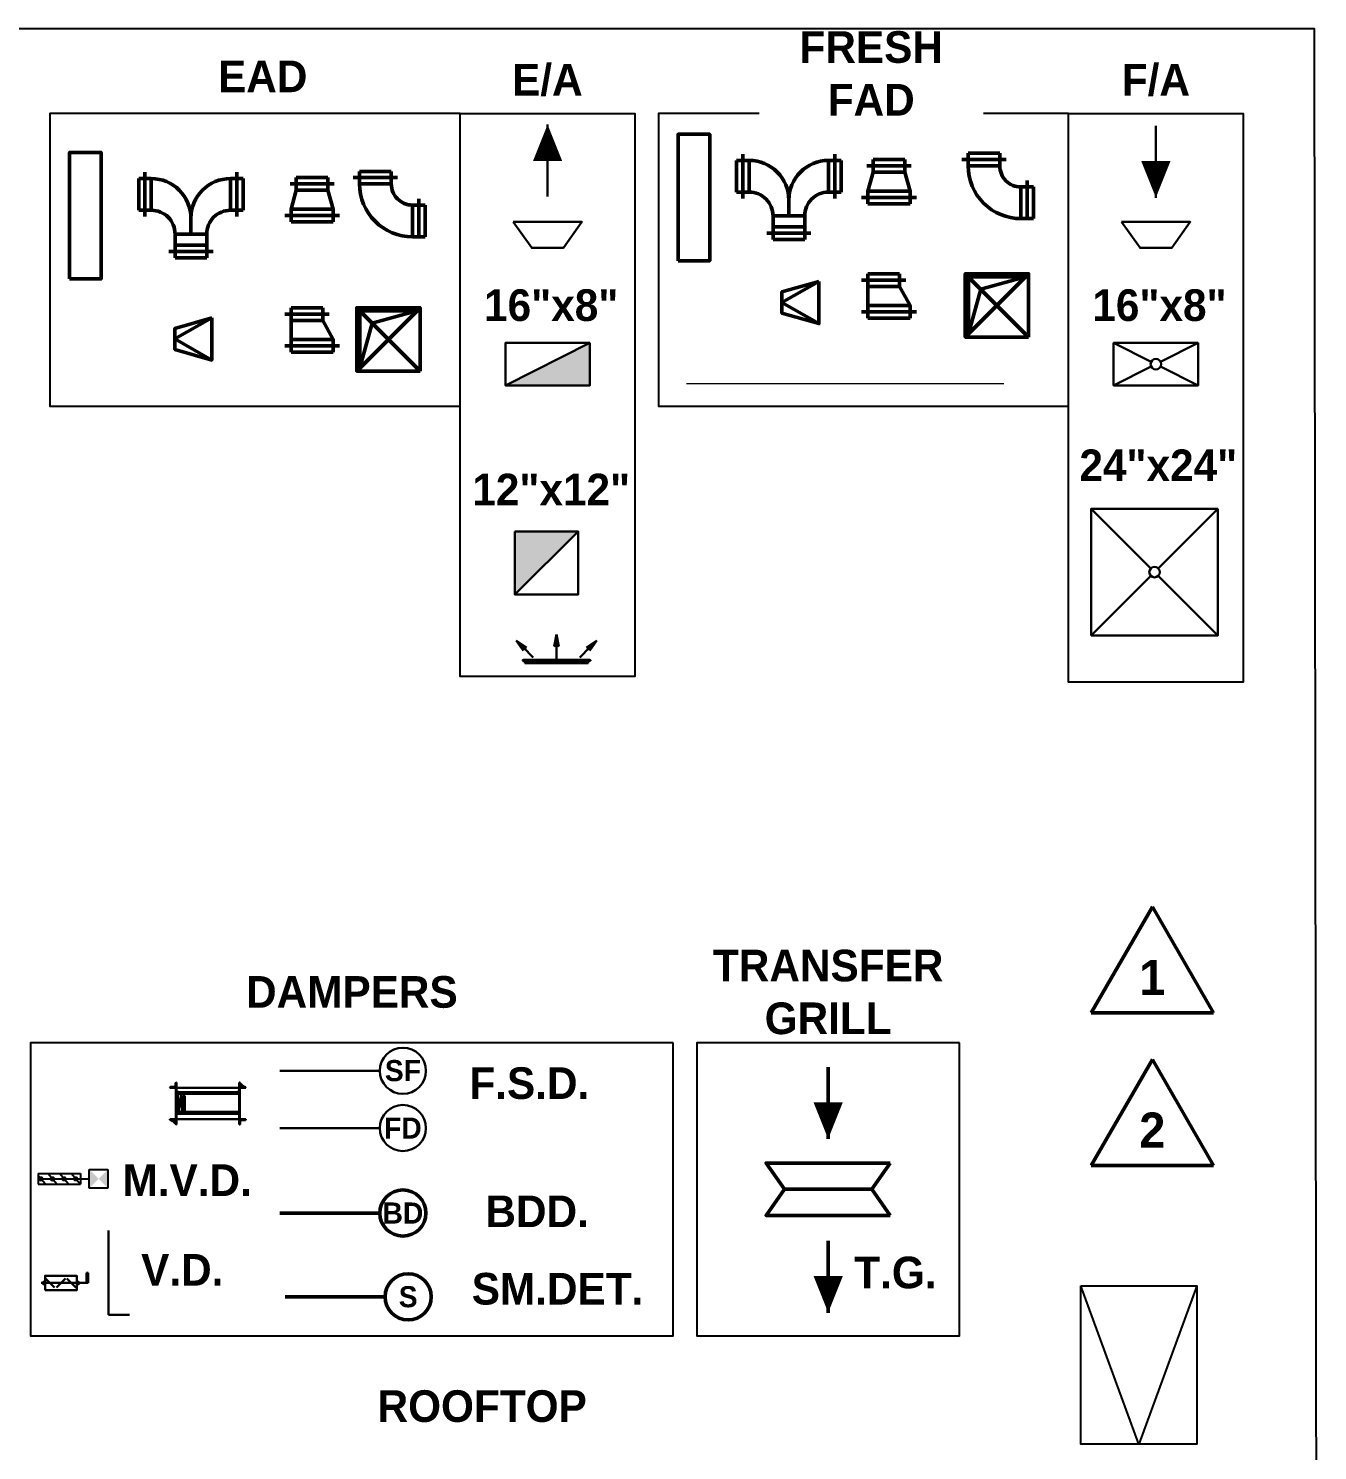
# Model space of a CAD drawing. Header units: inches. Extents: x 2025 to 34930, y -6955 to 4650.
# Drawn here: x 13810 to 14054.4, y 1605.5 to 1875.1 of the extents above; entities that cross this region are included whole.
import ezdxf
from ezdxf.enums import TextEntityAlignment as Align

# ---------------------------------------------------------------- set-up
doc = ezdxf.new("R2010")
doc.units = ezdxf.units.IN
doc.header["$MEASUREMENT"] = 0
doc.set_wipeout_variables(frame=1)
for name, color, linetype in [('AC-DAMPER', 2, 'Continuous'), ('AC.VD.', 41, 'Continuous'), ('M-HVAC-RETN-DUCT', 214, 'Continuous')]:
    doc.layers.add(name, color=color, linetype=linetype)
for name, color, linetype, lineweight in [('M-ACCESS HATCH', 92, 'Continuous', 25), ('M-FLEX. FRESH DUCT', 136, 'BATTING', 20), ('M-HVAC-AREA', 1, 'Continuous', 50), ('M-HVAC-BDD.', 42, 'Continuous', 50), ('M-HVAC-EDFF', 2, 'Continuous', 30), ('M-HVAC-EQPM', 21, 'Continuous', 50), ('M-HVAC-EXHS-DUCT', 3, 'Continuous', 50), ('M-HVAC-F.D.', 1, 'Continuous', 30), ('M-HVAC-FDFF', 126, 'Continuous', 30), ('M-HVAC-FRESH-DUCT', 136, 'Continuous', 50), ('M-HVAC-SMOKE-DETECTOR', 1, 'Continuous', 50), ('M-HVAC-TEXT', 7, 'Continuous', 25), ('M-HVAC-V.D.', 30, 'Continuous', 30), ('REV.01', 1, 'Continuous', 50), ('REV.02', 60, 'Continuous', 50)]:
    doc.layers.add(name, color=color, linetype=linetype, lineweight=lineweight)
doc.styles.add('Century Gothic_B', font='GOTHICB.TTF', dxfattribs={"height": 6.659722222222221})
doc.styles.add('ROMAND', font='sanss___.ttf', dxfattribs={"height": 0.3})
doc.styles.add('romans', font='romans.shx')
doc.linetypes.add('BATTING', pattern='A,0.0001,-0.1,[134,ltypeshp.shx,S=0.1,R=0,X=-0.1,Y=0],-0.2,[134,ltypeshp.shx,S=0.1,R=180,X=0.1,Y=0],-0.1', length=0.4001)

# ---------------------------------------------------------------- blocks, each defined once
blk = doc.blocks.new('V150')
at = {"layer": 'M-HVAC-V.D.'}
for p, q in [((0, 53.96489386614122), (-48.76979464443865, 53.96489386614122)), ((-48.76979464443865, 53.96489386614122), (-48.76979464443865, 45.80091034653015)), ((0, 45.80091034653015), (-48.76979464443865, 45.80091034653015)), ((0, -167.9034606648492), (0, 53.96489386614122)), ((21.64803040685365, -4.180786432611056), (-21.64803040682455, -47.47684724419378)), ((21.64803040685365, -96.59553181596857), (-21.64803040682455, -53.2994710043713)), ((21.64803040685365, -105.2243712379131), (-21.64803040682455, -148.5204320495104))]:
    blk.add_line(p, q, dxfattribs=at)
for points in [[(34.01659800001653, -150), (34.01659800001653, 0), (-34.01659800001653, 0), (-34.01659800001653, -150)], [(5.138506932009476, 6.338731135241687), (5.138506932009476, 9.926625983498523), (-5.138506932009476, 9.926625983498523), (-5.138506932009476, 6.338731135241687)], [(5.138506932009476, -156.3387311352417), (5.138506932009476, -159.9266259834985), (-5.138506932009476, -159.9266259834985), (-5.138506932009476, -156.3387311352417)]]:
    blk.add_lwpolyline(points, close=True, dxfattribs=at)
at = {"layer": 'M-HVAC-V.D.', "const_width": 5.170522895753889}
for points in [[(0, -28.68621107026411, -1), (0, -22.97142260654073, -1)], [(0, -72.09010717831552, 1), (0, -77.80489564203891, 1)], [(0, -129.7297958755807, -1), (0, -124.0150074118574, -1)]]:
    blk.add_lwpolyline(points, format="xyb", close=True, dxfattribs=at)
blk = doc.blocks.new('*U225')
at = {"layer": 'M-HVAC-V.D.', "rotation": 179.9999999999998}
blk.add_blockref('V150', (5.820770000000002e-11, -1.285810230269221e-25), dxfattribs=at)
blk = doc.blocks.new('*U215')
at = {"color": 8}
for p, q in [((-180.0000000000393, 75.00000000005814), (-180.0000000000485, -75.00000000002919)), ((-120.0000000000393, 75.00000000005814), (-120.0000000000485, -75.00000000002919)), ((-29.99999999999282, 100.0000000000001), (-30.00000000000718, -100.0000000000001)), ((30.00000000000718, 100.0000000000001), (29.99999999999282, -100.0000000000001))]:
    blk.add_line(p, q, dxfattribs=at)
for p, q in [((-150.0000000000393, 105.0000000000581), (-150.0000000000485, -105.0000000000292)), ((7.176481631177012e-12, 130.0000000000001), (-7.176481631177012e-12, -130.0000000000001))]:
    blk.add_line(p, q)
for points in [[(-180.0000000000393, 75.00000000005814), (-120.0000000000393, 75.00000000005814), (-29.99999999999282, 100.0000000000001), (30.00000000000718, 100.0000000000001)], [(29.99999999999282, -100.0000000000001), (-30.00000000000718, -100.0000000000001), (-120.0000000000485, -75.00000000002919), (-180.0000000000485, -75.00000000002919)]]:
    blk.add_lwpolyline(points)
blk = doc.blocks.new('*U216')
at = {"color": 8}
for p, q in [((-160.0000000003668, 130.0000000035122), (-160.0000000003658, 280.0000000035121)), ((-100.0000000003625, 280.0000000035121), (-100.0000000003627, 130.0000000035122)), ((5.684341886080801e-14, 30.00000000351014), (150, 30.00000000350998)), ((1.13686837721616e-13, -30.00000000351053), (150.0000000000001, -30.00000000351053))]:
    blk.add_line(p, q, dxfattribs=at)
for p, q in [((-100.0000000003625, 280.0000000035121), (-160.0000000003658, 280.0000000035121)), ((-100.0000000003627, 130.0000000035122), (-160.0000000003668, 130.0000000035122)), ((5.684341886080801e-14, 30.00000000351014), (8.526512829121202e-14, -30.00000000351053)), ((150, 30.00000000350998), (150.0000000000001, -30.00000000351053)), ((179.999999999711, -3.745242338482058e-09), (-30.00000000028899, -3.745242338482058e-09))]:
    blk.add_line(p, q)
blk.add_lwpolyline([(-130.0000000003624, 99.99999999610723), (-130.0000000003615, 130.0000000035121), (-130.0000000003625, 280.0000000035121), (-130.0000000003622, 259.9999999961215)])
for centre, radius, end in [((-99.99999999999851, 30.00000000351041), 250, 450.0000000000834), ((-99.99999999999993, 30.00000000351029), 99.99999999999993, 450.0000000002074)]:
    blk.add_arc(centre, radius, 359.9999999999999, end)
blk = doc.blocks.new('*U144')
at = {"color": 9}
blk.add_line((0, 389.9644442486567), (0, 162.9289207907178), dxfattribs=at)
blk.add_lwpolyline([(0, 389.9644442486567, 0, 92.41894429242151, 0), (0, 274.4407638831297, 92.41894429242151, 92.41894429242151, 0)], format="xyseb", dxfattribs=at)
blk.add_lwpolyline([(-108.5993692591637, 82.54551553726563), (108.5993692591637, 82.54551553725824), (49.99999999998548, -3.696074416782838e-12), (-49.99999999998548, 3.696074416782838e-12)], close=True)
blk = doc.blocks.new('*U213')
at = {"color": 8}
for p, q in [((-180.0000000000393, 75.00000000005814), (-180.0000000000485, -75.00000000002919)), ((-120.0000000000393, 75.00000000005814), (-120.0000000000485, -75.00000000002919)), ((-29.99999999999282, 100.0000000000001), (-30.00000000000718, -100.0000000000001)), ((30.00000000000718, 100.0000000000001), (29.99999999999282, -100.0000000000001))]:
    blk.add_line(p, q, dxfattribs=at)
for p, q in [((-150.0000000000393, 105.0000000000581), (-150.0000000000485, -105.0000000000292)), ((7.176481631177012e-12, 130.0000000000001), (-7.176481631177012e-12, -130.0000000000001))]:
    blk.add_line(p, q)
for points in [[(-180.0000000000393, 75.00000000005814), (-120.0000000000393, 75.00000000005814), (-29.99999999999282, 100.0000000000001), (30.00000000000718, 100.0000000000001)], [(29.99999999999282, -100.0000000000001), (-30.00000000000718, -100.0000000000001), (-120.0000000000485, -75.00000000002919), (-180.0000000000485, -75.00000000002919)]]:
    blk.add_lwpolyline(points)
blk = doc.blocks.new('*U211')
at = {"color": 8}
for p, q in [((-160.0000000003668, 130.0000000035122), (-160.0000000003658, 280.0000000035121)), ((-100.0000000003625, 280.0000000035121), (-100.0000000003627, 130.0000000035122)), ((5.684341886080801e-14, 30.00000000351014), (150, 30.00000000350998)), ((1.13686837721616e-13, -30.00000000351053), (150.0000000000001, -30.00000000351053))]:
    blk.add_line(p, q, dxfattribs=at)
for p, q in [((-100.0000000003625, 280.0000000035121), (-160.0000000003658, 280.0000000035121)), ((-100.0000000003627, 130.0000000035122), (-160.0000000003668, 130.0000000035122)), ((5.684341886080801e-14, 30.00000000351014), (8.526512829121202e-14, -30.00000000351053)), ((150, 30.00000000350998), (150.0000000000001, -30.00000000351053)), ((179.999999999711, -3.745242338482058e-09), (-30.00000000028899, -3.745242338482058e-09))]:
    blk.add_line(p, q)
blk.add_lwpolyline([(-130.0000000003624, 99.99999999610723), (-130.0000000003615, 130.0000000035121), (-130.0000000003625, 280.0000000035121), (-130.0000000003622, 259.9999999961215)])
for centre, radius, end in [((-99.99999999999851, 30.00000000351041), 250, 450.0000000000834), ((-99.99999999999993, 30.00000000351029), 99.99999999999993, 450.0000000002074)]:
    blk.add_arc(centre, radius, 359.9999999999999, end)
blk = doc.blocks.new('A$C6dc331f0')
h = blk.add_hatch(color=9)
h.dxf.hatch_style = 1
h.paths.add_polyline_path([(-8.010130435612155, -4.020108977030759), (8.010130435612155, -4.020108977030759), (8.010130435612155, 4.020108977030759)])
at = {"color": 9}
blk.add_line((8.010130435612155, 4.020108977030759), (-8.010130435612155, -4.020108977030759), dxfattribs=at)
blk.add_lwpolyline([(8.010130435612155, 4.020108977030759), (-8.010130435612155, 4.020108977030759), (-8.010130435612155, -4.020108977030759), (8.010130435612155, -4.020108977030759)], close=True)
blk = doc.blocks.new('*U188')
h = blk.add_hatch()
h.set_pattern_fill('ANSI31', color=9, scale=13.25940212150434, angle=89.99999999999999, style=0)
h.set_pattern_definition([(45, (176976.5303751569, -117134.8122880745), (1.171976644324375, -1.171976644324375), [])])
edge = h.paths.add_edge_path()
edge.add_arc((-119.6366609599037, 298.4293252964629), 4.162597851494695, 450, 540, ccw=False)
edge.add_line((-98.8897699597411, 297.9523543078315), (-123.7992588113822, 297.952354307817))
edge.add_line((-107.6919191441677, 302.5919231479267), (-119.6366609599037, 302.5919231479267))
edge.add_line((-123.7992588113822, 298.4293252964629), (-123.7992588113822, 297.952354307817))
edge.add_line((-98.88975245259384, 297.952354307817), (-98.88975245259384, 328.4680630145951))
edge.add_line((-103.529321292631, 324.3328822991092), (-103.529321292631, 306.7545209994053))
edge.add_arc((-107.6919191441677, 306.7545209994053), 4.162597851494695, 270, 360, ccw=False)
edge.add_arc((-99.36672344121067, 324.3328822991674), 4.162597851494695, 450, 540, ccw=False)
h = blk.add_hatch()
h.set_pattern_fill('ANSI31', color=256, scale=24.50980392156863, angle=-90.00000000000001, style=0)
h.set_pattern_definition([(45, (21145.51192709206, 103788.3358852484), (2.166381069811726, -2.166381069811724), [])])
h.paths.add_polyline_path([(1.14943517717154, 300.4033347000434), (1.149452684318803, 297.9523543078315), (-96.8897339778897, 297.9523543078315), (-96.88975245259384, 300.4033347000434)])
h = blk.add_hatch()
h.set_pattern_fill('ANSI31', color=9, scale=13.25940212150434, angle=89.99999999999999, style=0)
h.set_pattern_definition([(135, (-177025.4005337423, -117134.8119197069), (-1.171976644324375, -1.171976644324375), [])])
edge = h.paths.add_edge_path()
edge.add_arc((70.76650237445568, 298.4296936640454), 4.162597851494695, 0, 90)
edge.add_line((50.0196113742931, 297.952722675414), (74.92910022593415, 297.9527226753995))
edge.add_line((58.82176055871962, 302.5922915155091), (70.76650237445568, 302.5922915155091))
edge.add_line((74.92910022593415, 298.4296936640454), (74.92910022593415, 297.9527226753995))
edge.add_line((50.01959386714584, 297.9527226753995), (50.01959386714584, 328.4684313821776))
edge.add_line((54.65916270718292, 324.3332506666917), (54.65916270718292, 306.7548893669878))
edge.add_arc((58.82176055871962, 306.7548893669878), 4.162597851494695, 180, 270)
edge.add_arc((50.49656485576264, 324.3332506667499), 4.162597851494695, 0, 90)
h = blk.add_hatch()
h.set_pattern_fill('ANSI31', color=9, scale=13.25940212150434, angle=89.99999999999999, style=0)
h.set_pattern_definition([(315, (176976.5303751046, 117432.7642740146), (1.171976644324375, 1.171976644324375), [])])
edge = h.paths.add_edge_path()
edge.add_arc((-119.6366610121959, -0.4773393562575167), 4.162597851494695, -180, -90)
edge.add_line((-98.88977001203335, -0.0003683676261516209), (-123.7992588636744, -0.0003683676115997209))
edge.add_line((-107.6919191964599, -4.639937207721458), (-119.6366610121959, -4.639937207721458))
edge.add_line((-123.7992588636744, -0.4773393562575167), (-123.7992588636744, -0.0003683676115996959))
edge.add_line((-98.88975250488608, -0.0003683676115997209), (-98.88975250488608, -30.51607707438984))
edge.add_line((-103.5293213449232, -26.38089635890378), (-103.5293213449232, -8.802535059199954))
edge.add_arc((-107.6919191964599, -8.802535059199952), 4.162597851494695, 0, 90)
edge.add_arc((-99.36672349350292, -26.38089635896199), 4.162597851494695, -180, -90)
h = blk.add_hatch()
h.set_pattern_fill('ANSI31', color=256, scale=24.50980392156863, angle=-90.00000000000001, style=0)
h.set_pattern_definition([(315, (21145.51192703977, -103490.3838993081), (2.166381069811726, 2.166381069811724), [])])
h.paths.add_polyline_path([(1.149435124879297, -2.451348759808978), (1.149452632026559, -0.0003683675970478209), (-96.88973403018196, -0.0003683675970478209), (-96.88975250488608, -2.451348759808978)])
h = blk.add_hatch()
h.set_pattern_fill('ANSI31', color=9, scale=13.25940212150434, angle=89.99999999999999, style=0)
h.set_pattern_definition([(225, (-177025.4005337946, 117432.7646423822), (-1.171976644324375, 1.171976644324375), [])])
edge = h.paths.add_edge_path()
edge.add_arc((70.76650232216343, -0.4769709886750208), 4.162597851494695, 270, 360, ccw=False)
edge.add_line((50.01961132200086, -4.36557e-11), (74.92910017364191, -2.91038e-11))
edge.add_line((58.82176050642738, -4.639568840138962), (70.76650232216343, -4.639568840138962))
edge.add_line((74.92910017364191, -0.4769709886750208), (74.92910017364191, -2.910377494558247e-11))
edge.add_line((50.01959381485359, -2.91038e-11), (50.01959381485359, -30.51570870680734))
edge.add_line((54.65916265489068, -26.38052799132129), (54.65916265489068, -8.802166691617458))
edge.add_arc((58.82176050642738, -8.802166691617456), 4.162597851494695, 90, 180, ccw=False)
edge.add_arc((50.49656480347039, -26.3805279913795), 4.162597851494695, 270, 360, ccw=False)
at = {"color": 9}
for p, q in [((-123.7992588113822, 298.4293252964629), (-123.7992588113822, 297.952354307817)), ((-98.88975245259384, 297.952354307817), (-123.7992588113822, 297.952354307817)), ((-107.6919191441677, 302.5919231479267), (-119.6366609599037, 302.5919231479267)), ((-103.529321292631, 324.3328822991092), (-103.529321292631, 306.7545209994053)), ((-98.88975245259384, 328.4954801506312), (-99.36672344112334, 328.4954801506312)), ((-98.88975245259384, 297.952354307817), (-98.88975245259384, 328.4680630145951)), ((-98.88975245259384, 300.4033347000434), (-98.88973397788973, 297.952354307817)), ((-98.88975245259384, 297.9523543078752), (-98.88975245259384, 300.4033347000726)), ((-70.47507064025298, 291.0270769528354), (15.07221920336444, 297.9527226753995)), ((15.07221920336444, 287.402083811277), (-70.47507064025298, 291.0270769528354)), ((15.07221920336444, 287.402083811277), (-70.47507064025298, 275.9941528412376)), ((15.07221920336444, 272.3691596996792), (-70.47507064025298, 275.9941528412376)), ((15.07221920336444, 272.3691596996792), (-66.1582633654299, 262.3813072537808)), ((50.01959386714584, 328.4958485182137), (50.49656485570442, 328.4958485182137)), ((50.01959386714584, 297.9527226753995), (50.01959386714584, 328.4684313821776)), ((50.01959386714584, 300.4037030676259), (50.0196113742931, 297.9527226753995)), ((50.0196113742931, 297.952722675414), (74.92910022593415, 297.9527226753995)), ((54.65916270718292, 324.3332506666917), (54.65916270718292, 306.7548893669878)), ((58.82176055871962, 302.5922915155091), (70.76650237445568, 302.5922915155091)), ((74.92910022593415, 298.4296936640454), (74.92910022593415, 297.9527226753995)), ((-70.47507064025298, 265.909693873756), (-66.1582633654299, 265.909693873756)), ((-70.47507064025298, 258.8529206338056), (-66.1582633654299, 258.8529206338056)), ((-66.1582633654299, 265.909693873756), (-66.1582633654299, 258.8529206338056)), ((-61.06240087745859, 262.3813072537808), (-66.1582633654299, 262.3813072537808)), ((15.07221920336444, 265.910062241324), (-61.06240087745859, 265.909693873756)), ((-61.06240087745859, 265.909693873756), (-61.06240087742948, 258.8529206338056)), ((15.07221920336444, 258.8532890013881), (-61.06240087742948, 258.8529206338056)), ((-123.7992588636744, -0.4773393562575167), (-123.7992588636744, -0.0003683676115997209)), ((-98.88975250488608, -0.0003683676115997209), (-123.7992588636744, -0.0003683676115997209)), ((-107.6919191964599, -4.639937207721458), (-119.6366610121959, -4.639937207721458)), ((-103.5293213449232, -26.38089635890378), (-103.5293213449232, -8.802535059199952)), ((-98.88975250488608, -30.54349421042594), (-99.36672349341558, -30.54349421042594)), ((-98.88975250488608, -2.451348759823531), (-98.88973403018198, -0.0003683676115997209)), ((-98.88975250488608, -0.0003683676698074209), (-98.88975250488608, -2.451348759852634)), ((-98.88975250488608, -0.0003683676115997209), (-98.88975250488608, -30.51607707438984)), ((50.01959381485359, -2.450980392241035), (50.01961132200086, -2.91038e-11)), ((50.01959381485359, -2.91038e-11), (50.01959381485359, -30.51570870680734)), ((50.01959381485359, -30.54312584284344), (50.49656480341218, -30.54312584284344)), ((50.01961132200086, -4.36557e-11), (74.92910017364191, -2.91038e-11)), ((54.65916265489068, -26.38052799132129), (54.65916265489068, -8.802166691617456)), ((58.82176050642738, -4.639568840138962), (70.76650232216343, -4.639568840138962)), ((74.92910017364191, -0.4769709886750208), (74.92910017364191, -2.91038e-11))]:
    blk.add_line(p, q, dxfattribs=at)
for p, q in [((-123.7992588114113, 297.9523543079188), (50.01961137551545, 297.952544749001)), ((-98.88975245259384, 300.4033347000289), (50.01959386714584, 300.4037030676259)), ((-98.88975250488608, -0.0003683676115997209), (-98.88975245259384, 297.952354307817)), ((-84.9858118371168, 297.9523543079042), (-84.9858118371168, 293.2689807338241)), ((-79.04915355476, 293.2689807338241), (-84.9858118371168, 293.2689807338241)), ((-79.04915360705223, -0.0003683676115997209), (-79.04915355476, 297.952354307817)), ((-79.04915355476, 280.4150127803799), (-70.47507064025298, 280.4150127803799)), ((-70.47507069254523, -0.0003683676115997209), (-70.47507064025298, 297.952354307817)), ((15.07221915101399, -2.91038e-11), (15.07221920336444, 297.9527226753995)), ((15.07221920330623, 280.4153811479624), (23.64630211792968, 280.4153811479624)), ((23.64630206563743, -2.91038e-11), (23.64630211792968, 297.9527226753995)), ((23.64630211792968, 293.2693491014066), (29.58296040031558, 293.2693491014066)), ((29.58296040031558, 297.9527226754867), (29.58296040031558, 293.2693491014066)), ((50.01959381485359, -2.91038e-11), (50.01959386714584, 297.9527226753995)), ((-79.04915355476, 237.6641797436235), (-70.47507064025298, 237.6641797436235)), ((15.07221920330623, 237.664548111206), (23.64630211792968, 237.664548111206)), ((50.01959381488267, 0), (-98.88975250488608, -0.0003683675824959209)), ((-84.98581188940904, -0.0003683676989112209), (-84.98581188940904, 4.68300520639582)), ((-79.04915360705223, 4.68300520639582), (-84.98581188940904, 4.68300520639582)), ((-79.04915360705223, 60.28780619658188), (-70.47507069254523, 60.28780619658188)), ((-79.04915360705223, 17.53697315984004), (-70.47507069254523, 17.53697315984004)), ((15.07221915101399, 60.28817456416437), (23.64630206563743, 60.28817456416437)), ((15.07221915101399, 17.53734152742254), (23.64630206563743, 17.53734152742254)), ((23.64630206563743, 4.683373573978316), (29.58296034802334, 4.683373573978316)), ((29.58296034802334, -1.164153e-10), (29.58296034802334, 4.683373573978316)), ((-98.88975250488608, -2.451348759794426), (50.01959381485359, -2.450980392241035))]:
    blk.add_line(p, q)
for centre, start, end in [((-119.6366609599037, 298.4293252964629), 90, 180), ((-107.6919191441094, 306.7545209994053), 270, 0), ((-99.36672344112334, 324.3328822991674), 90, 180), ((50.49656485576264, 324.3332506667499), 0, 90), ((58.82176055871962, 306.7548893669878), 180, 270), ((70.76650237445568, 298.4296936640454), 0, 90), ((-119.6366610121959, -0.4773393562575167), 180, 270), ((-107.6919191964017, -8.802535059199952), 0, 90), ((-99.36672349341558, -26.38089635896199), 180, 270), ((50.49656480347039, -26.3805279913795), 270, 0), ((58.82176050642738, -8.802166691617456), 90, 180), ((70.76650232216343, -0.4769709886750208), 270, 0)]:
    blk.add_arc(centre, 4.162597851494695, start, end, dxfattribs=at)
blk = doc.blocks.new('*U204')
at = {"color": 8}
for p, q in [((3.007016857736744e-11, 150.0000000000018), (299.9999999999699, -149.9999999999981)), ((300.0000000000296, 150.0000000000055), (-3.001332515850663e-11, -150.0000000000019))]:
    blk.add_line(p, q, dxfattribs=at)
blk.add_lwpolyline([(299.9999999999699, -149.9999999999981), (-3.001332515850663e-11, -150.0000000000019), (3.007016857736744e-11, 150.0000000000018), (300.0000000000296, 150.0000000000055)], close=True)
blk.add_lwpolyline([(73.33630944791504, 76.66369055210582), (14.99999999996999, -135.0000000000019), (15.00000000003007, 135.0000000000018), (285.0000000000296, 135.0000000000055)], close=True, dxfattribs=at)
blk = doc.blocks.new('*U205')
at = {"color": 8}
for p, q in [((3.007016857736744e-11, 150.0000000000018), (299.9999999999699, -149.9999999999981)), ((300.0000000000296, 150.0000000000055), (-3.001332515850663e-11, -150.0000000000019))]:
    blk.add_line(p, q, dxfattribs=at)
blk.add_lwpolyline([(299.9999999999699, -149.9999999999981), (-3.001332515850663e-11, -150.0000000000019), (3.007016857736744e-11, 150.0000000000018), (300.0000000000296, 150.0000000000055)], close=True)
blk.add_lwpolyline([(73.33630944791504, 76.66369055210582), (14.99999999996999, -135.0000000000019), (15.00000000003007, 135.0000000000018), (285.0000000000296, 135.0000000000055)], close=True, dxfattribs=at)
blk = doc.blocks.new('*U202')
for p, q in [((-150.0000000000465, 80.00000000002902), (-150.0000000000501, -129.9999999999913)), ((7.176481631177012e-12, 130.0000000000001), (-7.176481631177012e-12, -130.0000000000001))]:
    blk.add_line(p, q)
at = {"color": 8}
for p, q in [((-29.99999999999282, 100.0000000000001), (-30.00000000000718, -100.0000000000001)), ((30.00000000000718, 100.0000000000001), (29.99999999999282, -100.0000000000001)), ((-180.0000000000466, 50.00000000002903), (-180.00000000005, -99.99999999999129)), ((-120.0000000000465, 50.00000000002903), (-120.00000000005, -99.99999999999129))]:
    blk.add_line(p, q, dxfattribs=at)
for points in [[(-180.0000000000466, 50.00000000002903), (-120.0000000000465, 50.00000000002903), (-29.99999999999282, 100.0000000000001), (30.00000000000718, 100.0000000000001)], [(29.99999999999282, -100.0000000000001), (-30.00000000000718, -100.0000000000001), (-120.00000000005, -99.99999999999129), (-180.00000000005, -99.99999999999129)]]:
    blk.add_lwpolyline(points)
blk = doc.blocks.new('*U206')
at = {"color": 9}
blk.add_line((0, 158.9170835176027), (0, 385.9526069755416), dxfattribs=at)
blk.add_lwpolyline([(0, 158.9170835176027, 0, 92.41894429242151, 0), (0, 274.4407638831297, 92.41894429242151, 92.41894429242151, 0)], format="xyseb", dxfattribs=at)
blk.add_lwpolyline([(-108.5993692591856, 82.54551553725761), (108.5993692591856, 82.54551553726625), (50.0000000000073, 4.310693059648721e-12), (-50.0000000000073, -4.310693059648721e-12)], close=True)
blk = doc.blocks.new('*U192')
for p, q in [((195, 217.5), (405, 217.5)), ((29.99999999999818, 105), (29.99999999999818, -105)), ((112.5, 0), (187.5, 0)), ((112.5, 0), (187.5, 0)), ((195, -217.5), (405, -217.5))]:
    blk.add_line(p, q)
at = {"color": 8}
for p, q in [((225, 247.5), (375, 247.5)), ((225, 187.5), (375, 187.5)), ((-9.094947017729282e-13, 75), (-9.094947017729282e-13, -75)), ((59.99999999999864, 75), (59.99999999999864, -75)), ((112.5, 75), (112.5, 0)), ((112.5, -75), (112.5, 0)), ((225, -187.5), (375, -187.5)), ((225, -247.5), (375, -247.5))]:
    blk.add_line(p, q, dxfattribs=at)
for points in [[(225, 187.5), (225, 247.5)], [(375, 247.5), (375, 187.5)], [(-9.094947017729282e-13, 75), (112.5, 75)], [(112.5, -75), (112.5, -75), (-9.094947017729282e-13, -75)], [(225, -187.5), (225, -247.5)], [(375, -247.5), (375, -187.5)]]:
    blk.add_lwpolyline(points)
for centre, radius, start, end in [((112.5, 187.5), 112.5, 270, 360), ((187.5, 187.5), 187.5, 270, 360), ((187.5, -187.5), 187.5, 0, 90), ((112.5, -187.5), 112.5, 0, 90)]:
    blk.add_arc(centre, radius, start, end)
blk = doc.blocks.new('*U191')
for p, q in [((195, 217.5), (405, 217.5)), ((29.99999999999818, 105), (29.99999999999818, -105)), ((112.5, 0), (187.5, 0)), ((112.5, 0), (187.5, 0)), ((195, -217.5), (405, -217.5))]:
    blk.add_line(p, q)
at = {"color": 8}
for p, q in [((225, 247.5), (375, 247.5)), ((225, 187.5), (375, 187.5)), ((-9.094947017729282e-13, 75), (-9.094947017729282e-13, -75)), ((59.99999999999864, 75), (59.99999999999864, -75)), ((112.5, 75), (112.5, 0)), ((112.5, -75), (112.5, 0)), ((225, -187.5), (375, -187.5)), ((225, -247.5), (375, -247.5))]:
    blk.add_line(p, q, dxfattribs=at)
for points in [[(225, 187.5), (225, 247.5)], [(375, 247.5), (375, 187.5)], [(-9.094947017729282e-13, 75), (112.5, 75)], [(112.5, -75), (112.5, -75), (-9.094947017729282e-13, -75)], [(225, -187.5), (225, -247.5)], [(375, -247.5), (375, -187.5)]]:
    blk.add_lwpolyline(points)
for centre, radius, start, end in [((112.5, 187.5), 112.5, 270, 360), ((187.5, 187.5), 187.5, 270, 360), ((187.5, -187.5), 187.5, 0, 90), ((112.5, -187.5), 112.5, 0, 90)]:
    blk.add_arc(centre, radius, start, end)
blk = doc.blocks.new('*U195')
at = {"color": 9}
blk.add_line((0, 158.9170835176027), (0, 385.9526069755416), dxfattribs=at)
blk.add_lwpolyline([(0, 158.9170835176027, 0, 92.41894429242151, 0), (0, 274.4407638831297, 92.41894429242151, 92.41894429242151, 0)], format="xyseb", dxfattribs=at)
blk.add_lwpolyline([(-196.0993692591783, 82.54551553726259), (196.0993692591783, 82.54551553726128), (137.5, -6.626244823582849e-13), (-137.5, 6.626244823582849e-13)], close=True)
blk = doc.blocks.new('*U196')
at = {"color": 9}
blk.add_line((0, 389.9644442486567), (0, 162.9289207907178), dxfattribs=at)
blk.add_lwpolyline([(0, 389.9644442486567, 0, 92.41894429242151, 0), (0, 274.4407638831297, 92.41894429242151, 92.41894429242151, 0)], format="xyseb", dxfattribs=at)
blk.add_lwpolyline([(-196.0993692591783, 82.54551553726259), (196.0993692591783, 82.54551553726128), (137.5, -6.626244823582849e-13), (-137.5, 6.626244823582849e-13)], close=True)
blk = doc.blocks.new('A$C728b1ba2')
at = {"color": 9}
for p, q in [((-8.010130435612155, 4.020108977030759), (-0.8937547616169468, 0.4485559341794669)), ((8.010130435612155, 4.020108977030759), (0.8937547616169468, 0.4485559341787848)), ((-0.8937547616169468, -0.4485559341787848), (-8.010130435612155, -4.020108977030759)), ((0.8937547616169468, -0.4485559341787848), (8.010130435612155, -4.020108977030759))]:
    blk.add_line(p, q, dxfattribs=at)
blk.add_lwpolyline([(-8.010130435612155, 4.020108977030759), (8.010130435612155, 4.020108977030759), (8.010130435612155, -4.020108977030759), (-8.010130435612155, -4.020108977030759)], close=True)
blk.add_circle((0, 0), 1, dxfattribs=at)
blk = doc.blocks.new('*U199')
blk.add_lwpolyline([(-8.185452315956354e-12, 74.99999999997499), (-600.0000000000146, 74.99999999991269), (-600.0000000000018, -75.00000000003865), (7.275957614183426e-12, -74.99999999997681)], close=True)
blk = doc.blocks.new('*U194')
blk.add_lwpolyline([(-8.185452315956354e-12, 74.99999999997499), (-600.0000000000073, 74.99999999994179), (-599.9999999999945, -75.00000000000955), (7.275957614183426e-12, -74.99999999997681)], close=True)
blk = doc.blocks.new('ESD')
at = {"layer": 'M-HVAC-EQPM', "true_color": 0xc7c8ca, "transparency": 33554687}
h = blk.add_hatch(color=9, dxfattribs=at)
h.paths.add_polyline_path([(6, -6), (6, 6), (-6, -6)], flags=17)
h.paths.add_polyline_path([(6, 6), (-6, 6), (-6, -6), (6, -6)], flags=17)
at = {"layer": 'M-HVAC-EDFF', "color": 252, "true_color": 0x939598}
blk.add_line((6, 6), (-6, -6), dxfattribs=at)
at = {"layer": 'M-HVAC-EDFF'}
blk.add_lwpolyline([(-6, 6), (6, 6), (6, -6), (-6, -6)], close=True, dxfattribs=at)
blk = doc.blocks.new('A$Caf27100e')
at = {"color": 9}
for p, q in [((-12, 12), (-0.7071067811866669, 0.7071067811864395)), ((12, 12), (0.7071067811866669, 0.7071067811864395)), ((-0.7071067811866669, -0.7071067811864395), (-12, -12)), ((0.7071067811866669, -0.7071067811864395), (12, -12))]:
    blk.add_line(p, q, dxfattribs=at)
blk.add_lwpolyline([(12, 12), (-12, 12), (-12, -12), (12, -12)], close=True)
blk.add_circle((0, 0), 1, dxfattribs=at)
blk = doc.blocks.new('ACCESS HATCH')
for p, q in [((0, -30), (-11, 0)), ((11, 0), (0, -30))]:
    blk.add_line(p, q)
blk.add_lwpolyline([(-11, 0), (11, 0), (11, -30), (-11, -30)], close=True)
blk = doc.blocks.new('A$C85107bbd')
blk.add_wipeout([(0, 4), (7, 2), (7, -2), (0, -4)])
at = {"color": 8}
blk.add_lwpolyline([(0, -4), (7, 0), (0, 4)], dxfattribs=at)
blk.add_lwpolyline([(0, 4), (7, 2), (7, -2), (0, -4), (0, 4)])
blk = doc.blocks.new('A$Cbff92dc9')
for points in [[(9.094947017729282e-13, 0.295666535738988), (-0.02356962147666763, 0.1724000136010488), (9.094947017729282e-13, 0.1966883038572576), (0.02356962147848662, 0.1724000136009636)], [(-0.4127503043745264, 0.2337046786400663), (-0.3089214715006392, 0.1632083241198501), (-0.342762125421018, 0.1637164996866289), (-0.3422539498541255, 0.1298758457661933)], [(0.4127503043762317, 0.2337046786400663), (0.3089214715023445, 0.1632083241198501), (0.342762125422837, 0.1637164996866289), (0.3422539498560582, 0.1298758457661933)]]:
    blk.add_hatch(color=7).paths.add_polyline_path(points)
at = {"color": 7}
for p, q in [((9.094947017729282e-13, 0.2956665357389312), (-0.02356962147666763, 0.1724000136010204)), ((9.094947017729282e-13, 0.2956665357389312), (0.02356962147848662, 0.1724000136010204)), ((-0.412750304374299, 0.2337046786400379), (-0.3089214715006392, 0.1632083241198217)), ((-0.4127503043744127, 0.2337046786400094), (-0.3422539498541255, 0.1298758457662359)), ((-0.342762125421018, 0.1637164996866858), (-0.2392596064642021, 0.0602139807298272)), ((-0.3427621254211317, 0.1637164996866858), (-0.3089214715006392, 0.1632083241198217)), ((-0.342762125421018, 0.1637164996867), (-0.3422539498541255, 0.1298758457662359)), ((9.094947017729282e-13, 0.1966883038573286), (-0.02356962147666763, 0.1724000136010204)), ((9.094947017729282e-13, 0.1966883038573144), (9.094947017729282e-13, 0.05031363780875608)), ((9.094947017729282e-13, 0.1966883038573286), (0.02356962147848662, 0.1724000136010204)), ((0.342762125422837, 0.1637164996866858), (0.2392596064661348, 0.0602139807298272)), ((0.4127503043762317, 0.2337046786400379), (0.3089214715023445, 0.1632083241198217)), ((0.342762125422837, 0.1637164996866858), (0.3089214715023445, 0.1632083241198217)), ((0.4127503043762317, 0.2337046786400094), (0.3422539498560582, 0.1298758457662359)), ((0.342762125422837, 0.1637164996867), (0.3422539498560582, 0.1298758457662359))]:
    blk.add_line(p, q, dxfattribs=at)
for p, q in [((0.3500000000019554, 0.02500000005878178), (-0.3500000000001364, 0.02499999994117275)), ((-0.3500000000001364, 0.0249999999411159), (-0.3500000000001364, 0.02499999993827373)), ((0.3400000000000318, 0.03500000005715265), (-0.3400000000019645, 0.03499999993833569)), ((-0.3250000000008413, -5.431388672150206e-11), (-0.3250000000000455, 0.02499999994566338)), ((0.3250000000010687, 5.431388672150206e-11), (-0.325000000000955, -5.431388672150206e-11)), ((0.3250000000010687, 5.431388672150206e-11), (0.3250000000019782, 0.02500000005429115)), ((0.3500000000018417, 0.02500000005883862), (0.3500000000018417, 0.02500000005711911))]:
    blk.add_line(p, q)
for centre, start, end in [((-0.3400000000001455, 0.02499999993833057), 90.00000000974062, 180.0000000004059), ((0.3400000000018508, 0.02500000005716174), 359.9999999995941, 90.00000000974062)]:
    blk.add_arc(centre, 0.01, start, end)
blk = doc.blocks.new('A$Cb84f3fab')
blk.add_lwpolyline([(0, 0), (18.95707573450636, 0)])
blk.add_circle((23.3303171073203, 0), 4.373241372811945)
at = {"insert": (23.3303171073203, 0), "char_height": 4.000256901480324, "width": 6.184697260963731, "attachment_point": 5, "style": 'Century Gothic_B'}
blk.add_mtext('BD', dxfattribs=at)
blk = doc.blocks.new('A$Cf200aaaf')
blk.add_lwpolyline([(0, 0), (18.95707573450636, 0)])
blk.add_circle((23.3303171073203, 0), 4.373241372811945)
at = {"insert": (23.3303171073203, 0), "char_height": 4.000256901480324, "width": 6.184697260963731, "attachment_point": 5, "style": 'Century Gothic_B'}
blk.add_mtext('SF', dxfattribs=at)
blk = doc.blocks.new('A$C6ae67c83')
blk.add_lwpolyline([(0, 0), (18.95707573450636, 0)])
blk.add_circle((23.3303171073203, 0), 4.373241372811945)
at = {"insert": (23.3303171073203, 0), "char_height": 4.000256901480324, "width": 6.184697260963731, "attachment_point": 5, "style": 'Century Gothic_B'}
blk.add_mtext('FD', dxfattribs=at)
blk = doc.blocks.new('A$C5430a1a5')
blk.add_lwpolyline([(0, 0), (18.95707573450636, 0)])
blk.add_circle((23.3303171073203, 0), 4.373241372811945)
at = {"insert": (23.3303171073203, 0), "char_height": 4.000256901480324, "width": 6.184697260963731, "attachment_point": 5, "style": 'Century Gothic_B'}
blk.add_mtext('S', dxfattribs=at)
blk = doc.blocks.new('A$C810ccc42')
for p, q in [((8, 0), (8, 4)), ((-8, 0), (8, 0))]:
    blk.add_line(p, q)
blk = doc.blocks.new('DELTA')
at = {"lineweight": 50}
for p, q in [((13394.16643129935, -1881.677865421476), (13382.58215149684, -1901.742426608518)), ((13394.16643129935, -1881.677865421476), (13405.75071110186, -1901.742426608518)), ((13405.75071110186, -1901.742426608518), (13382.58215149684, -1901.742426608518))]:
    blk.add_line(p, q, dxfattribs=at)
at = {"style": 'Century Gothic_B'}
blk.add_attdef('#', text='', height=6.65625, dxfattribs=at).set_placement((13394.14990106512, -1895.044695810986), align=Align.MIDDLE_CENTER)
blk = doc.blocks.new('MD-200')
at = {"layer": 'AC-DAMPER'}
for p, q in [((-200.0000000298023, -25), (-200, 25)), ((-200, 25), (0, 25)), ((-166.4839764535427, 25), (-200, -13.69205141067505)), ((-200, 0), (41.59215968847274, 0)), ((-111.5296712517738, 25), (-154.840922832489, -25)), ((-56.57536605000496, 25), (-99.8866176009178, -25)), ((-1.621060818433761, 25), (-44.93231236934661, -25)), ((0, -25), (0, 25)), ((129.0921597480774, 43.75), (41.59215977787972, 43.75000011920929)), ((41.59215977787972, 43.75000011920929), (41.59215965867042, -43.7499998807907)), ((129.0921596884727, -43.75), (129.0921597480774, 43.75)), ((-200.0000000298023, -25), (0, -25)), ((41.59215965867042, -43.7499998807907), (129.0921596884727, -43.75))]:
    blk.add_line(p, q, dxfattribs=at)
at = {"layer": 'AC-DAMPER', "const_width": 12.5}
for points in [[(-188.139602214098, 6.25, -1), (-188.139602214098, -6.25, -1)], [(-133.1852970123291, 6.25, -1), (-133.1852970123291, -6.25, -1)], [(-78.23099181056021, 6.25, -1), (-78.23099181056021, -6.25, -1)], [(-23.27668660879135, 6.25, -1), (-23.27668660879135, -6.25, -1)]]:
    blk.add_lwpolyline(points, format="xyb", close=True, dxfattribs=at)
at = {"layer": 'AC-DAMPER'}
blk.add_solid([(41.59215965867042, -43.75), (41.59215974807739, 43.75), (129.0921597480774, 43.75), (129.0921596288681, -43.75)], dxfattribs=at)
at = {"layer": 'AC-DAMPER', "text_generation_flag": 4, "width": 0.9999999977713484}
for style, p in [('romans', (41.59215974807739, 43.75)), ('romans', (41.59215968847274, 0.4812610149383545)), ('ROMAND', (41.59215965867042, -43.75))]:
    blk.add_text('a', height=0.0050000000112817, rotation=90.00000302818519, dxfattribs=dict(at, style=style)).set_placement(p)
blk = doc.blocks.new('*U368')
at = {"layer": 'AC.VD.', "rotation": 270}
blk.add_blockref('MD-200', (-1.386506482958794e-07, 0), dxfattribs=at)

msp = doc.modelspace()

# ---------------------------------------------------------------- linework, layer by layer
at = {"color": 2}
msp.add_lwpolyline([(13357.9287929445, 1875.105807135526), (14053.73377050398, 1875.105807135526), (14054.38291823071, 1389.627492207419), (13358.57794067122, 1386.799065082672)], close=True, dxfattribs=at)
at = {"layer": 'M-FLEX. FRESH DUCT', "ltscale": 0.1}
msp.add_line((13934.73080467171, 1807.7965139798), (13994.90547389408, 1807.7965139798), dxfattribs=at)
at = {"layer": 'M-HVAC-TEXT'}
for points in [[(13891.80930467322, 1859.006412078481), (13814.07620237552, 1859.006412078481), (13814.07620237552, 1803.479378926193), (13891.80930467322, 1803.479378926193)], [(14007.16996329385, 1859.006412078477), (13929.43686099615, 1859.006412078477), (13929.43686099615, 1803.479378926193), (14007.16996329385, 1803.479378926193)], [(13932.2056679802, 1682.798630143101), (13810.41199603573, 1682.798630143101), (13810.41199603573, 1627.271596990817), (13932.20566798022, 1627.271596990817)], [(13986.50340535209, 1682.798630143101), (13936.70973340761, 1682.798630143101), (13936.70973340762, 1627.271596990817), (13986.50340535209, 1627.271596990817)]]:
    msp.add_lwpolyline(points, close=True, dxfattribs=at)

# ---------------------------------------------------------------- block references
at = {"layer": 'M-ACCESS HATCH'}
msp.add_blockref('ACCESS HATCH', (14020.49136625452, 1636.717689046327), dxfattribs=at)
at = {"layer": 'M-HVAC-AREA', "xscale": -0.06, "yscale": 0.06, "zscale": 0.06}
msp.add_blockref('*U195', (13961.60656937986, 1655.035113566959), dxfattribs=at)
at = {"layer": 'M-HVAC-AREA', "xscale": 0.06, "yscale": 0.06, "zscale": 0.06, "rotation": 180}
msp.add_blockref('*U196', (13961.60656937986, 1655.035113566959), dxfattribs=at)
at = {"layer": 'M-HVAC-BDD.'}
msp.add_blockref('A$Cb84f3fab', (13857.6513983848, 1650.528865976823), dxfattribs=at)
at = {"layer": 'M-HVAC-EDFF'}
for name, p, xscale, yscale, zscale in [('*U144', (13908.41596145973, 1833.48730572527), 0.06, 0.06, 0.06), ('A$Cbff92dc9', (13910.10247725395, 1754.759757674567), 18.46153846149713, 18.46153846149713, 18.46153846149713)]:
    msp.add_blockref(name, p, dxfattribs=dict(at, xscale=xscale, yscale=yscale, zscale=zscale))
for name, p in [('A$C6dc331f0', (13908.41596145973, 1811.453469755474)), ('ESD', (13908.2087386505, 1773.76088360398))]:
    msp.add_blockref(name, p, dxfattribs=at)
at = {"layer": 'M-HVAC-EXHS-DUCT'}
for name, p, xscale, yscale, zscale, rotation in [('*U194', (13820.77886200509, 1827.616081192849), -0.04, 0.04, 0.04, 90), ('*U192', (13840.78853001809, 1831.635366041526), 0.04000000000009701, 0.04000000000009701, 0.04000000000009701, 89.99999999999993), ('*U216', (13878.7788620051, 1846.816081192846), 0.03999999999998889, 0.03999999999998889, 0.03999999999998889, 180), ('*U215', (13863.7788620051, 1839.616081192849), 0.0399999999999889, 0.0399999999999889, 0.0399999999999889, 269.9999999999913), ('*U202', (13863.7788620051, 1814.927391994112), 0.0399999999999889, 0.0399999999999889, 0.0399999999999889, 269.9999999999913)]:
    msp.add_blockref(name, p, dxfattribs=dict(at, xscale=xscale, yscale=yscale, zscale=zscale, rotation=rotation))
at = {"layer": 'M-HVAC-EXHS-DUCT', "xscale": 0.04000000000000101, "yscale": 0.04000000000000101, "zscale": 0.04000000000000101}
msp.add_blockref('*U204', (13872.23554200883, 1816.14842745673), dxfattribs=at)
at = {"layer": 'M-HVAC-F.D.'}
for name, p in [('A$Cf200aaaf', (13857.6513983848, 1677.500249907203)), ('A$C6ae67c83', (13857.6513983848, 1666.637600401966))]:
    msp.add_blockref(name, p, dxfattribs=at)
at = {"layer": 'M-HVAC-F.D.', "xscale": -0.04000001967029547, "yscale": 0.04000001967029546, "zscale": 0.04000001967029546, "rotation": 90}
msp.add_blockref('*U188', (13849.96590246043, 1670.296536579714), dxfattribs=at)
at = {"layer": 'M-HVAC-FDFF', "xscale": 0.06, "yscale": 0.06, "zscale": 0.06}
msp.add_blockref('*U206', (14023.73170874163, 1833.48730572527), dxfattribs=at)
at = {"layer": 'M-HVAC-FDFF', "xscale": -1}
msp.add_blockref('A$C728b1ba2', (14023.73170874163, 1811.453469755474), dxfattribs=at)
at = {"layer": 'M-HVAC-FDFF'}
msp.add_blockref('A$Caf27100e', (14023.48595586825, 1772.035061958668), dxfattribs=at)
at = {"layer": 'M-HVAC-FRESH-DUCT'}
for name, p, xscale, yscale, zscale, rotation in [('*U199', (13936.13952062574, 1831.055899957508), -0.04, 0.04, 0.04, 90), ('*U191', (13954.14918863874, 1835.075184806185), 0.04000000000009701, 0.04000000000009701, 0.04000000000009701, 89.99999999999993), ('*U213', (13973.13952062573, 1843.055899957508), 0.0399999999999889, 0.0399999999999889, 0.0399999999999889, 269.9999999999913), ('*U211', (13994.13952062574, 1850.255899957509), 0.03999999999998889, 0.03999999999998889, 0.03999999999998889, 180), ('*U202', (13973.13952062573, 1821.375080386544), 0.0399999999999889, 0.0399999999999889, 0.0399999999999889, 269.9999999999913)]:
    msp.add_blockref(name, p, dxfattribs=dict(at, xscale=xscale, yscale=yscale, zscale=zscale, rotation=rotation))
at = {"layer": 'M-HVAC-FRESH-DUCT', "xscale": 0.04000000000000101, "yscale": 0.04000000000000101, "zscale": 0.04000000000000101}
msp.add_blockref('*U205', (13987.59620062947, 1822.596115849163), dxfattribs=at)
at = {"layer": 'M-HVAC-RETN-DUCT', "xscale": -0.04, "yscale": 0.04, "zscale": 0.04, "rotation": 90}
msp.add_blockref('*U368', (13819.86625926333, 1657.00479502801), dxfattribs=at)
at = {"layer": 'M-HVAC-SMOKE-DETECTOR'}
msp.add_blockref('A$C5430a1a5', (13858.6513983848, 1634.637600401966), dxfattribs=at)
at = {"layer": 'M-HVAC-V.D.', "rotation": 270}
msp.add_blockref('A$C810ccc42', (13825.1513983848, 1639.215150814936), dxfattribs=at)
at = {"layer": 'M-HVAC-V.D.', "xscale": 0.03999999999999304, "yscale": 0.03999999999999304, "zscale": 0.03999999999999304, "rotation": 90.0000000000247}
msp.add_blockref('*U225', (13819.1513983848, 1637.264359029155), dxfattribs=at)
at = {"layer": 'REV.01'}
msp.add_blockref('DELTA', (628.9047520828171, 3590.227838262021), dxfattribs=at).add_auto_attribs({'#': '1'})
at = {"layer": 'REV.02'}
msp.add_blockref('DELTA', (628.9047520828171, 3561.29824120014), dxfattribs=at).add_auto_attribs({'#': '2'})

# ---------------------------------------------------------------- next in the draw order: block references
at = {"layer": 'M-HVAC-EXHS-DUCT', "xscale": -1}
msp.add_blockref('A$C85107bbd', (13844.75363180861, 1816.244873870241), dxfattribs=at)
at = {"layer": 'M-HVAC-FRESH-DUCT', "xscale": -1}
msp.add_blockref('A$C85107bbd', (13959.84884553064, 1823.144700277593), dxfattribs=at)

# ---------------------------------------------------------------- next in the draw order: texts
at = {"layer": 'M-HVAC-TEXT', "char_height": 6, "attachment_point": 5, "style": 'Century Gothic_B', "bg_fill": 3, "box_fill_scale": 1.05, "bg_fill_color": 256, "bg_fill_transparency": 0}
for s, insert, width in [('FRESH FAD', (13969.76519428652, 1866.582436299734), 41.85197824609109), ('EAD', (13854.40453566588, 1866.018572787769), 14.02193065941536), ('E/A', (13908.37105012099, 1865.303402126108), 14.16876954452753), ('F/A', (14023.73170874163, 1865.303402126105), 14.16876954452753), ('16"x8"', (13909.09846299306, 1822.605637529006), 33.89492496589359), ('16"x8"', (14024.41421027496, 1822.605637529006), 33.89492496589359), ('TRANSFER GRILL', (13961.60656937986, 1692.403918921111), 62.01785180149557), ('DAMPERS', (13871.30883200797, 1692.403918921111), 16.22043507817811), ('F.S.D.', (13904.94872673287, 1675.113441286125), 14.40534330387491), ('M.V.D.', (13840.08325832269, 1656.759516588852), 14.40534330387491), ('BDD.', (13906.42401215827, 1650.850476935364), 14.40534330387491), ('V.D.', (13839.1513983848, 1639.764359029155), 14.40534330387491), ('T.G.', (13974.35548342147, 1639.217120569148), 10.48963970088375), ('SM.DET.', (13910.30314354626, 1636.134757297186), 29.77040108769544), ('ROOFTOP ', (13896.0100671995, 1613.881160462934), 16.22043507817811)]:
    msp.add_mtext(s, dxfattribs=dict(at, insert=insert, width=width))

# ---------------------------------------------------------------- next in the draw order: linework, layer by layer
at = {"layer": 'M-HVAC-TEXT'}
for points in [[(13891.80930467322, 1859.006412078481), (13924.93279556875, 1859.006412078481), (13924.93279556875, 1752.228434384291), (13891.80930467322, 1752.228434384291)], [(14007.16996329385, 1859.006412078477), (14040.29345418941, 1859.006412078477), (14040.29345418941, 1751.181895711223), (14007.16996329385, 1751.181895711223)]]:
    msp.add_lwpolyline(points, close=True, dxfattribs=at)

# ---------------------------------------------------------------- next in the draw order: texts
at = {"layer": 'M-HVAC-TEXT', "char_height": 6, "width": 29.35027872195785, "attachment_point": 5, "style": 'Century Gothic_B', "bg_fill": 3, "box_fill_scale": 1.05, "bg_fill_color": 256, "bg_fill_transparency": 0}
for s, insert in [('24"x24"', (14024.19093335701, 1792.285751989126)), ('12"x12"', (13909.09846299306, 1787.691884139949))]:
    msp.add_mtext(s, dxfattribs=dict(at, insert=insert))

doc.saveas('drawing.dxf')
